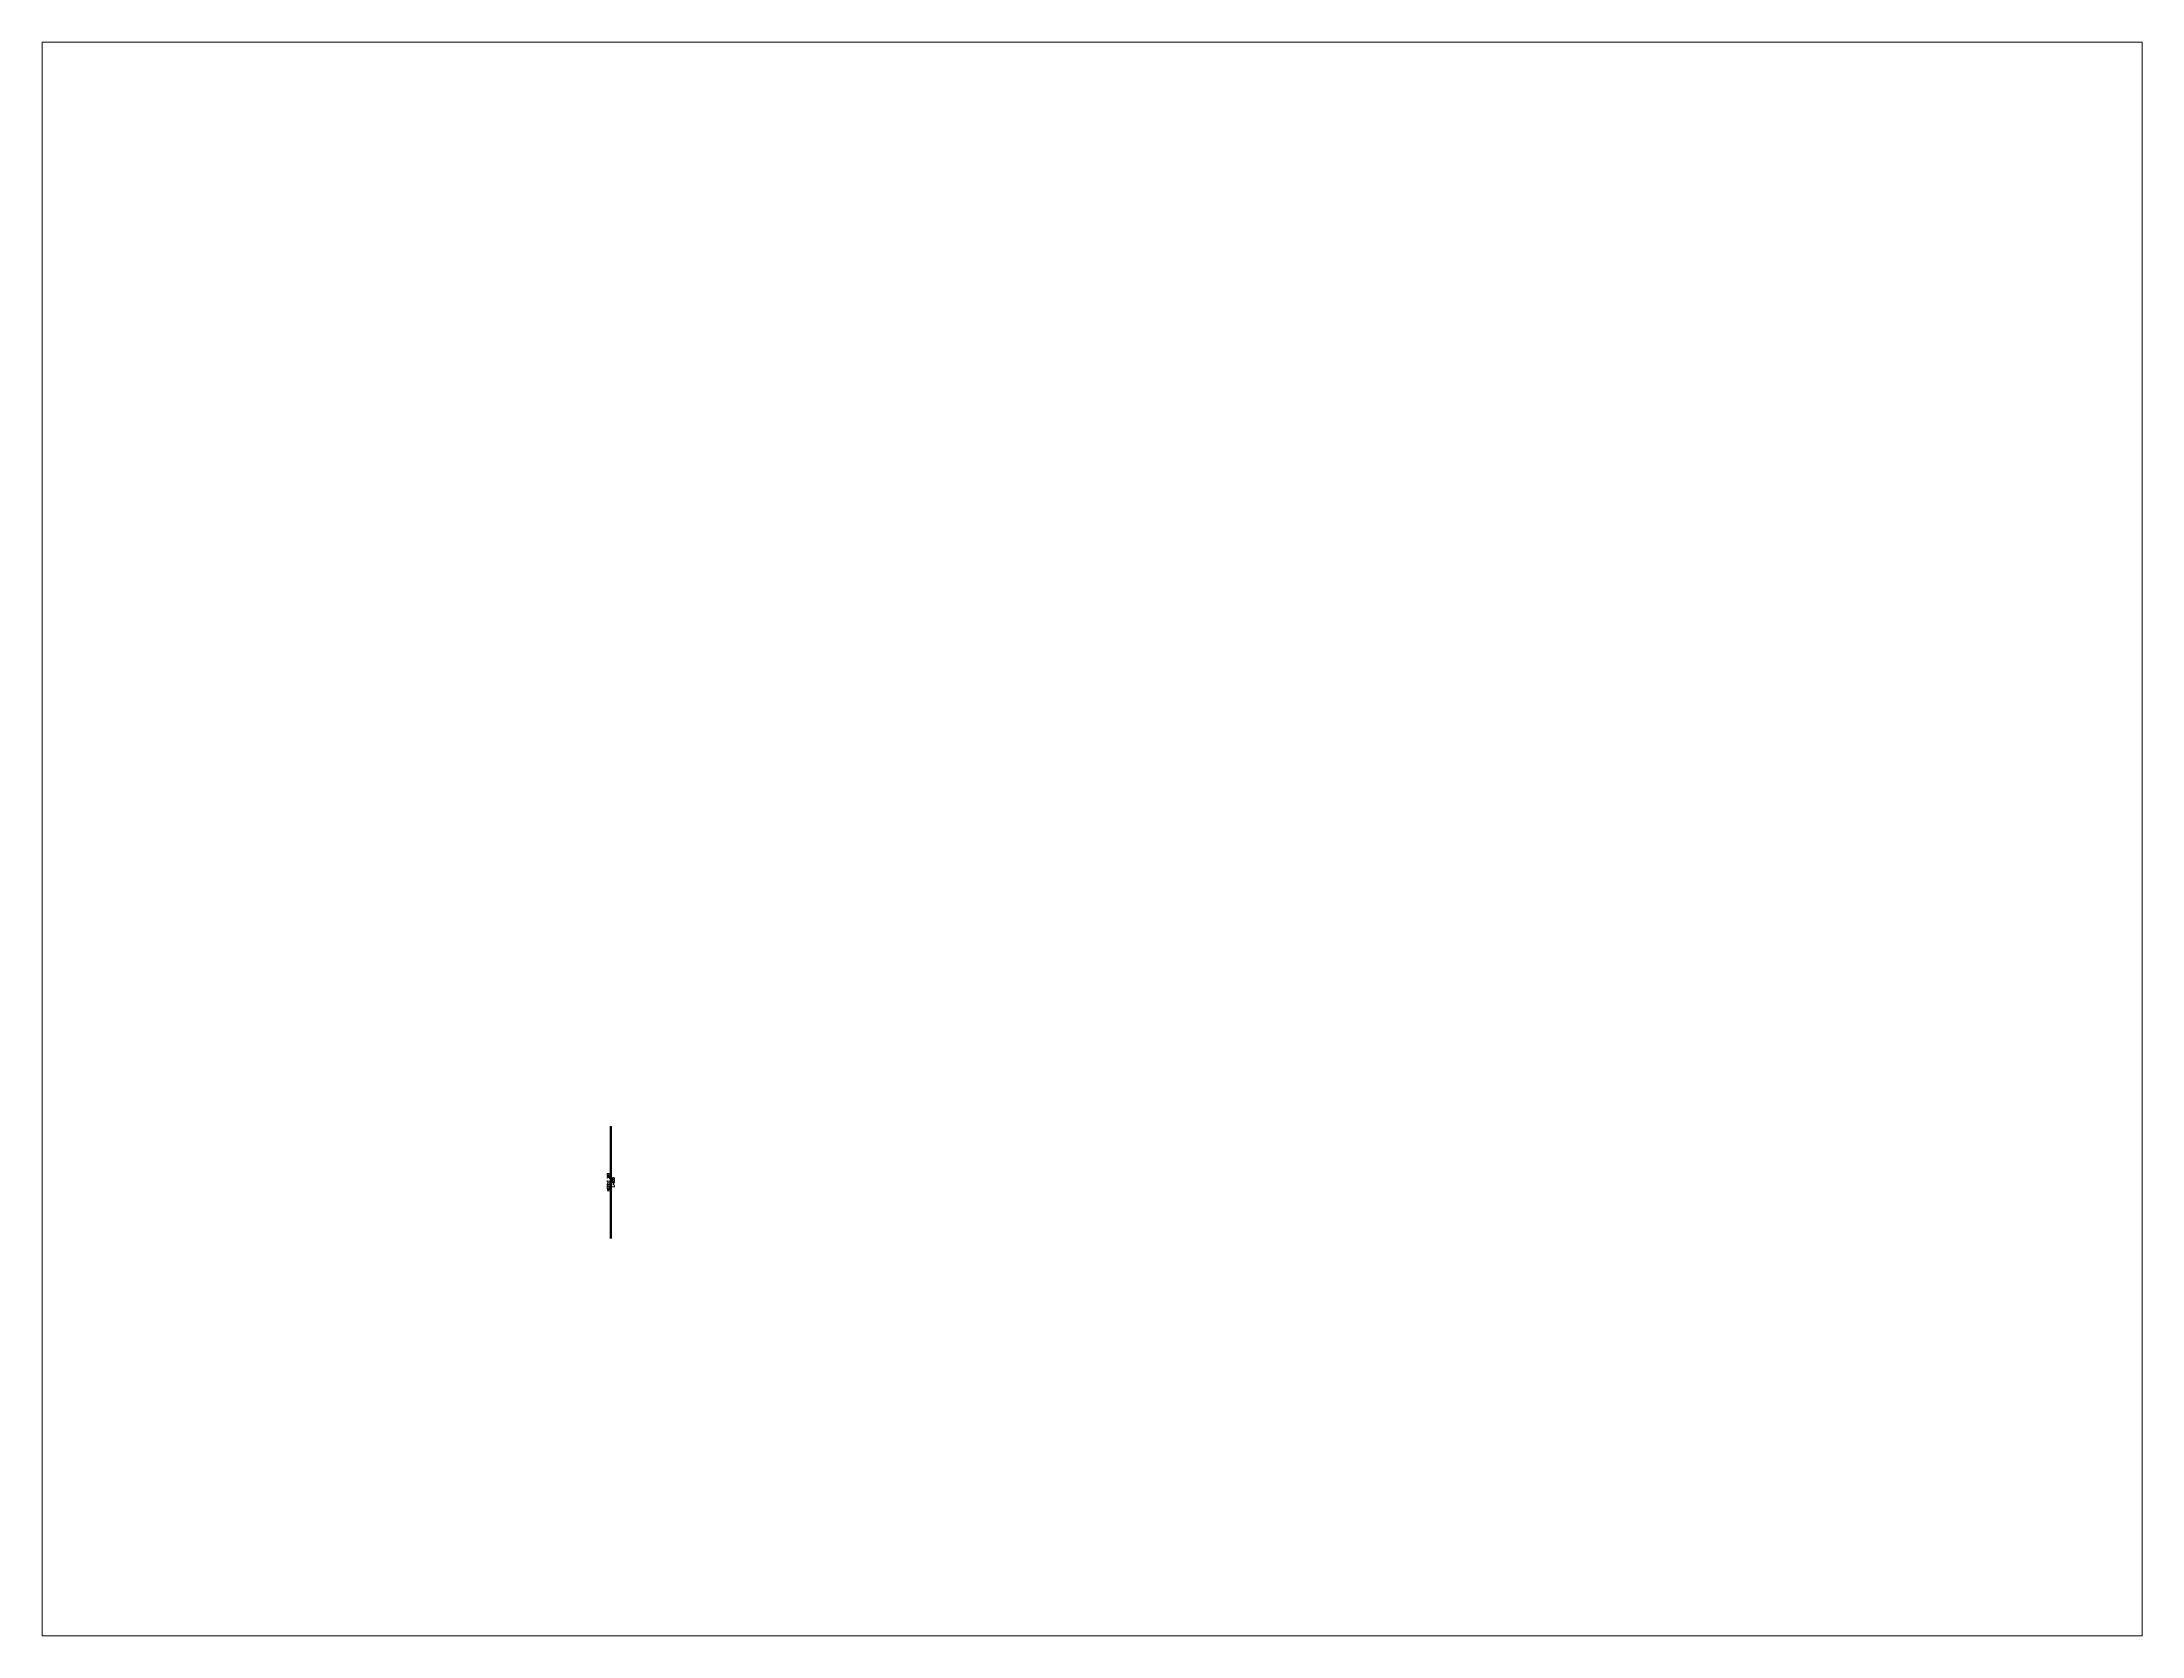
# Paper-space layout 'Layout1' of a CAD drawing. Header units: millimetres. Extents: x 26 to 231, y 20 to 176.
# The model-space entities are those that its viewports show. They can reach past a viewport. Long polylines and large blocks are cut down to what shows.
import ezdxf
from ezdxf.enums import TextEntityAlignment as Align

# ---------------------------------------------------------------- set-up
doc = ezdxf.new("R2010")
doc.units = ezdxf.units.MM
doc.header["$LTSCALE"] = 200
doc.linetypes.add('Hidden', pattern=[0.006, 0.004, -0.002])
doc.layers.get('0').update_dxf_attribs({"color": 4})
doc.layers.add('Steel_', color=1, linetype='Hidden', lineweight=13)
doc.layers.add('TXTBARS', color=40, linetype='Continuous')
doc.styles.add('ROMAND', font='romand')

# ---------------------------------------------------------------- blocks, each defined once
blk = doc.blocks.new('*U3')
at = {"ltscale": 0.1}
for points in [[(-5, 600), (5, 600)], [(-5, 0), (5, 0)]]:
    blk.add_lwpolyline(points, dxfattribs=at)
blk.add_lwpolyline([(-4, 0), (4, 0), (4, 600), (-4, 600)], close=True, dxfattribs=at)
at = {"layer": 'Steel_', "ltscale": 0.1, "flags": 128}
blk.add_lwpolyline([(0, 0), (0, 600)], dxfattribs=at)
blk.add_lwpolyline([(0, 0), (0, 600)], dxfattribs=at)
at = {"layer": 'TXTBARS', "ltscale": 10, "insert": (8, 300), "char_height": 12, "width": 12, "attachment_point": 2, "rotation": 90, "style": 'ROMAND'}
blk.add_mtext('L=600', dxfattribs=at)
at = {"layer": 'TXTBARS', "ltscale": 10, "style": 'ROMAND'}
blk.add_attdef('PROFILE', text='', height=12, rotation=90, dxfattribs=at).set_placement((-4, 300), align=Align.BOTTOM_CENTER)

msp = doc.modelspace()

# ---------------------------------------------------------------- block references
msp.add_blockref('*U3', (0, -300)).add_auto_attribs({'PROFILE': 'HEBTXT 360'})

psp = doc.layouts.get("Layout1")

# ---------------------------------------------------------------- viewports
at = {"layer": '0'}
psp.add_viewport(center=(128.5, 97.5), size=(205.6, 156), view_center_point=(2604.61, 1857.4), view_height=8625.2105, dxfattribs=at)

doc.saveas('drawing.dxf')
